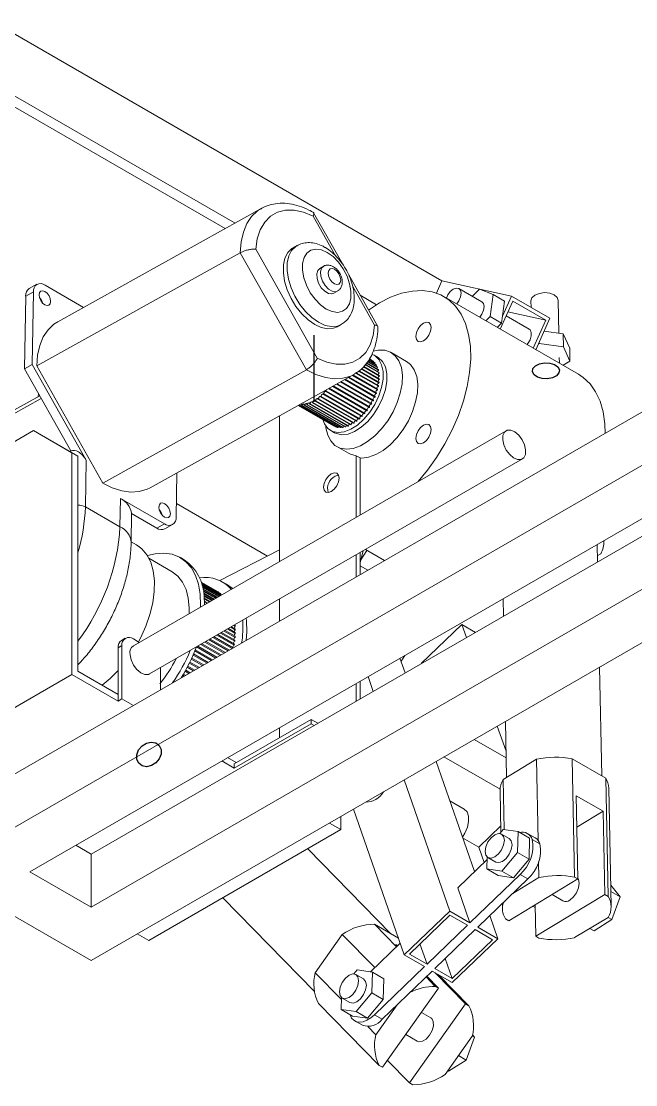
# Model space of a CAD drawing. Header units: millimetres. Extents: x 0 to 1189, y 0 to 841.
# Drawn here: x 775.2 to 797.82, y 108.92 to 148.08 of the extents above; entities that cross this region are included whole.
import ezdxf

# ---------------------------------------------------------------- set-up
doc = ezdxf.new("R2010")
doc.units = ezdxf.units.MM
doc.linetypes.add('CENTERX2', pattern=[20.32, 12.7, -2.54, 2.54, -2.54])

msp = doc.modelspace()

# ---------------------------------------------------------------- linework, layer by layer
at = {"color": 7, "linetype": 'Continuous', "lineweight": 15}
for p, q in [((790.686, 138.525), (774.13, 148.083)), ((783.07, 140.651), (771.101, 147.56)), ((782.703, 140.447), (771.012, 147.196)), ((816.082, 144.097), (779.332, 122.882)), ((817.779, 143.118), (772.119, 116.759)), ((819.476, 142.138), (775.514, 116.759)), ((820.042, 141.811), (785.979, 122.147)), ((784.037, 141.19), (776.543, 137.018)), ((784.037, 141.19), (784.006, 141.172)), ((787.045, 139.113), (785.963, 141.033)), ((821.739, 140.832), (777.776, 115.452)), ((823.436, 139.852), (777.776, 113.493)), ((783.265, 139.56), (775.771, 135.388)), ((783.265, 139.56), (785.696, 135.249)), ((786.098, 135.673), (783.836, 139.686)), ((785.354, 139.823), (785.213, 139.744)), ((786.333, 139.062), (786.192, 138.983)), ((788.326, 136.842), (787.241, 138.765)), ((775.78, 138.395), (775.497, 138.237)), ((777.495, 137.547), (776.079, 138.365)), ((790.686, 138.525), (790.484, 138.069)), ((790.686, 138.525), (793.247, 137.963)), ((775.365, 137.958), (775.324, 135.283)), ((775.365, 137.958), (775.647, 138.115)), ((775.647, 138.115), (775.606, 135.441)), ((786.702, 138.067), (786.843, 138.146)), ((788.277, 137.645), (787.678, 137.99)), ((795.71, 135.085), (790.761, 137.943)), ((792.155, 137.752), (791.307, 138.242)), ((792.066, 138.213), (791.807, 137.953)), ((792.568, 138.021), (792.066, 138.213)), ((792.458, 137.214), (792.568, 138.021)), ((792.568, 138.021), (792.992, 137.776)), ((792.916, 137.218), (793.247, 137.963)), ((793.247, 137.963), (794.661, 137.146)), ((788.383, 137.707), (787.983, 137.449)), ((792.831, 136.748), (793.29, 137.779)), ((792.882, 136.969), (792.992, 137.776)), ((793.29, 137.779), (794.506, 137.077)), ((793.964, 137.782), (793.968, 137.546)), ((794.988, 136.596), (794.963, 137.803)), ((792.299, 137.055), (792.458, 137.214)), ((792.458, 137.214), (792.882, 136.969)), ((793.895, 136.748), (793.049, 137.237)), ((793.114, 137.383), (794.506, 137.077)), ((794.661, 137.146), (794.146, 135.988)), ((786.833, 136.834), (786.974, 136.912)), ((792.723, 136.81), (792.882, 136.969)), ((792.732, 136.805), (792.743, 136.83)), ((794.506, 137.077), (794.047, 136.045)), ((795.149, 136.573), (794.451, 136.674)), ((795.159, 136.089), (795.149, 136.573)), ((795.388, 136.049), (795.149, 136.573)), ((794.267, 136.218), (794.242, 136.203)), ((794.267, 136.218), (794.266, 136.257)), ((795.159, 136.089), (794.267, 136.218)), ((795.398, 135.565), (795.159, 136.089)), ((795.398, 135.565), (795.388, 136.049)), ((787.949, 135.545), (788.32, 135.33)), ((788.314, 135.347), (787.955, 135.554)), ((787.981, 135.589), (788.279, 135.416)), ((788.271, 135.431), (787.985, 135.595)), ((788.004, 135.621), (788.228, 135.491)), ((788.218, 135.503), (788.007, 135.625)), ((788.018, 135.64), (788.168, 135.554)), ((788.156, 135.564), (788.02, 135.643)), ((788.024, 135.648), (788.1, 135.604)), ((788.086, 135.612), (788.024, 135.648)), ((788.1, 135.604), (788.096, 135.598)), ((788.168, 135.554), (788.159, 135.538)), ((788.334, 135.699), (788.193, 135.781)), ((789.383, 135.556), (788.817, 135.883)), ((795.01, 135.49), (795.006, 135.704)), ((795.145, 135.412), (795.398, 135.565)), ((775.324, 135.283), (775.606, 135.441)), ((775.324, 135.283), (777.029, 132.258)), ((775.606, 135.441), (777.59, 131.922)), ((778.202, 131.077), (775.771, 135.388)), ((785.696, 135.249), (778.202, 131.077)), ((788.352, 134.663), (787.533, 135.136)), ((787.627, 135.198), (788.369, 134.769)), ((788.372, 134.793), (787.644, 135.213)), ((787.715, 135.279), (788.381, 134.895)), ((788.382, 134.917), (787.731, 135.293)), ((787.796, 135.354), (788.382, 135.015)), ((788.381, 135.036), (787.809, 135.367)), ((787.861, 135.424), (788.372, 135.129)), ((788.369, 135.149), (787.87, 135.437)), ((787.909, 135.49), (788.352, 135.234)), ((788.347, 135.252), (787.917, 135.501)), ((779.948, 130.901), (787.442, 135.073)), ((786.955, 134.802), (788.156, 134.108)), ((788.168, 134.132), (786.982, 134.817)), ((787.102, 134.884), (788.218, 134.24)), ((788.228, 134.264), (787.129, 134.899)), ((787.247, 134.965), (788.271, 134.373)), ((788.279, 134.398), (787.273, 134.979)), ((787.387, 135.042), (788.314, 134.507)), ((788.32, 134.531), (787.411, 135.056)), ((787.442, 135.073), (787.471, 135.09)), ((787.51, 135.123), (788.347, 134.64)), ((775.841, 134.366), (775.829, 134.264)), ((787.756, 133.542), (786.342, 134.358)), ((786.42, 134.443), (787.834, 133.627)), ((787.851, 133.646), (786.436, 134.463)), ((786.51, 134.554), (787.924, 133.738)), ((787.94, 133.758), (786.536, 134.569)), ((786.657, 134.636), (788.009, 133.856)), ((788.023, 133.878), (786.684, 134.651)), ((786.806, 134.719), (788.086, 133.98)), ((788.1, 134.003), (786.833, 134.734)), ((775.882, 134.293), (772.806, 132.581)), ((785.432, 133.943), (785.437, 133.957)), ((785.713, 133.957), (787.128, 133.141)), ((787.146, 133.146), (785.732, 133.962)), ((785.815, 133.99), (787.229, 133.173)), ((787.247, 133.181), (785.833, 133.997)), ((785.917, 134.036), (787.332, 133.219)), ((787.35, 133.229), (785.936, 134.045)), ((786.021, 134.094), (787.435, 133.278)), ((787.454, 133.29), (786.04, 134.106)), ((786.124, 134.165), (787.538, 133.349)), ((787.557, 133.363), (786.143, 134.179)), ((786.226, 134.248), (787.64, 133.431)), ((787.658, 133.447), (786.244, 134.264)), ((786.325, 134.34), (787.739, 133.524)), ((786.7, 133.179), (785.394, 133.933)), ((785.4, 133.937), (786.763, 133.15)), ((786.777, 133.145), (785.403, 133.938)), ((785.432, 133.943), (786.846, 133.127)), ((786.862, 133.124), (785.447, 133.941)), ((785.521, 133.934), (786.935, 133.118)), ((786.952, 133.117), (785.538, 133.934)), ((785.615, 133.939), (787.029, 133.122)), ((787.047, 133.125), (785.633, 133.941)), ((784.706, 133.55), (784.706, 128.188)), ((786.703, 133.185), (786.7, 133.179)), ((775.655, 133.007), (772.83, 131.377)), ((777.069, 132.19), (775.655, 133.007)), ((775.655, 133.007), (775.867, 132.885)), ((775.867, 132.885), (777.281, 132.068)), ((793.046, 133.002), (779.328, 125.083)), ((786.593, 133.01), (786.734, 132.928)), ((786.787, 133.161), (786.777, 133.145)), ((786.817, 132.418), (787.242, 132.173)), ((777.069, 132.19), (777.069, 124.025)), ((777.281, 132.068), (777.069, 132.19)), ((777.281, 132.068), (777.281, 124.148)), ((787.534, 132.083), (787.534, 129.821)), ((787.534, 132.083), (787.676, 132.001)), ((787.676, 129.902), (787.676, 132.001)), ((777.564, 130.199), (777.59, 131.922)), ((779.928, 124.044), (793.646, 131.963)), ((780.904, 129.823), (780.929, 131.447)), ((778.852, 130.508), (778.836, 129.464)), ((778.852, 130.508), (780.472, 129.574)), ((777.564, 130.199), (778.836, 129.464)), ((784.264, 128.388), (780.911, 130.323)), ((779.246, 128.891), (779.263, 129.951)), ((779.262, 129.951), (780.189, 129.416)), ((780.189, 129.416), (780.472, 129.574)), ((780.488, 129.386), (780.771, 129.543)), ((779.447, 128.798), (779.247, 128.913)), ((796.643, 128.874), (796.642, 128.956)), ((782.509, 127.485), (784.706, 128.615)), ((787.789, 128.582), (787.676, 128.15)), ((787.676, 127.699), (787.676, 128.517)), ((787.924, 128.597), (787.703, 128.252)), ((787.87, 128.629), (788.578, 128.22)), ((796.407, 128.168), (796.394, 128.813)), ((796.533, 128.472), (796.403, 128.393)), ((780.761, 127.808), (779.904, 128.303)), ((781.202, 128.246), (781.061, 128.328)), ((787.534, 128.435), (787.534, 127.617)), ((787.676, 128.028), (787.961, 127.863)), ((781.827, 127.423), (782.445, 127.066)), ((782.468, 127.052), (781.828, 127.421)), ((781.831, 127.412), (782.525, 127.012)), ((782.547, 126.995), (781.833, 127.407)), ((781.838, 127.39), (782.581, 126.961)), ((782.574, 126.957), (781.841, 127.381)), ((781.848, 127.355), (782.556, 126.947)), ((782.547, 126.942), (781.852, 127.343)), ((781.861, 127.309), (782.522, 126.927)), ((782.758, 127.348), (782.617, 127.43)), ((782.511, 126.921), (781.865, 127.294)), ((781.876, 127.252), (782.48, 126.903)), ((782.467, 126.895), (781.88, 127.234)), ((781.891, 127.185), (782.43, 126.874)), ((782.414, 126.865), (781.895, 127.164)), ((781.906, 127.109), (782.371, 126.84)), ((782.353, 126.83), (781.91, 127.086)), ((781.919, 127.024), (782.304, 126.801)), ((782.284, 126.79), (781.923, 126.998)), ((781.931, 126.931), (782.23, 126.758)), ((782.465, 127.046), (782.468, 127.052)), ((782.541, 126.984), (782.547, 126.995)), ((782.207, 126.745), (781.934, 126.903)), ((781.934, 126.9), (781.948, 126.609)), ((781.94, 126.83), (782.147, 126.711)), ((782.122, 126.696), (781.942, 126.8)), ((781.946, 126.723), (782.057, 126.659)), ((782.03, 126.643), (781.947, 126.691)), ((781.948, 126.609), (781.96, 126.602)), ((784.706, 126.802), (784.706, 125.984)), ((792.934, 126.815), (792.947, 126.17)), ((783.079, 125.67), (782.912, 125.766)), ((782.944, 125.785), (783.078, 125.708)), ((783.074, 125.803), (783.024, 125.832)), ((783.055, 125.849), (783.071, 125.84)), ((783.479, 126.094), (783.49, 126.002)), ((791.42, 125.866), (789.927, 124.426)), ((791.42, 125.866), (791.588, 125.385)), ((791.921, 125.577), (791.42, 125.866)), ((779.032, 125.361), (778.891, 125.28)), ((782.967, 124.981), (782.259, 125.39)), ((782.299, 125.413), (783.008, 125.004)), ((783.039, 125.102), (782.4, 125.471)), ((782.439, 125.494), (783.045, 125.144)), ((783.058, 125.248), (782.536, 125.55)), ((782.574, 125.571), (783.063, 125.289)), ((783.071, 125.392), (782.667, 125.625)), ((782.703, 125.646), (783.074, 125.432)), ((783.078, 125.532), (782.792, 125.698)), ((782.827, 125.717), (783.079, 125.572)), ((778.908, 125.087), (778.766, 125.005)), ((778.766, 125.005), (778.766, 123.29)), ((778.908, 123.127), (778.908, 125.087)), ((779.545, 125.209), (779.332, 125.332)), ((782.362, 124.631), (781.653, 125.04)), ((781.698, 125.066), (782.406, 124.657)), ((782.518, 124.722), (781.81, 125.13)), ((781.854, 125.156), (782.562, 124.747)), ((782.672, 124.81), (781.964, 125.219)), ((782.006, 125.244), (782.715, 124.835)), ((782.822, 124.897), (782.113, 125.306)), ((782.155, 125.33), (782.863, 124.921)), ((781.876, 124.351), (781.462, 124.589)), ((781.482, 124.632), (781.922, 124.378)), ((782.04, 124.445), (781.529, 124.74)), ((781.547, 124.783), (782.086, 124.472)), ((782.202, 124.539), (781.591, 124.891)), ((781.608, 124.934), (782.247, 124.565)), ((789.141, 124.626), (789.331, 124.082)), ((780.322, 123.454), (780.322, 124.27)), ((781.257, 124.185), (781.423, 124.089)), ((781.543, 124.159), (781.314, 124.291)), ((781.336, 124.333), (781.591, 124.186)), ((781.71, 124.255), (781.39, 124.439)), ((781.411, 124.482), (781.757, 124.282)), ((796.566, 120.295), (796.485, 124.294)), ((777.069, 124.025), (769.998, 119.943)), ((777.069, 124.025), (778.766, 123.045)), ((777.281, 124.148), (778.766, 123.29)), ((781.087, 123.897), (781.088, 123.896)), ((781.208, 123.965), (781.15, 123.999)), ((781.174, 124.04), (781.256, 123.993)), ((781.376, 124.062), (781.234, 124.144)), ((787.676, 123.127), (787.676, 123.78)), ((787.966, 123.947), (788.155, 123.404)), ((787.534, 123.698), (787.534, 123.045)), ((778.766, 123.29), (778.766, 123.045)), ((778.766, 123.045), (778.908, 123.127)), ((779.332, 122.882), (778.908, 123.127)), ((779.332, 122.882), (772.119, 118.718)), ((785.872, 122.372), (783.044, 120.739)), ((785.872, 122.209), (783.044, 120.576)), ((785.872, 122.372), (785.872, 122.209)), ((786.12, 122.229), (785.872, 122.372)), ((785.872, 122.209), (785.979, 122.147)), ((793.025, 122.296), (793.066, 120.237)), ((785.979, 122.147), (777.776, 117.412)), ((784.706, 122.065), (784.706, 121.699)), ((792.725, 122.123), (793.047, 121.2)), ((793.052, 120.955), (791.877, 121.633)), ((782.585, 120.841), (783.044, 120.576)), ((782.797, 120.963), (783.114, 120.78)), ((783.044, 120.739), (783.044, 120.576)), ((790.468, 120.82), (791.882, 116.763)), ((792.826, 119.798), (790.762, 120.99)), ((794.169, 120.903), (792.936, 120.159)), ((794.169, 120.903), (794.229, 117.909)), ((795.481, 120.921), (795.569, 116.563)), ((795.481, 120.921), (796.714, 120.209)), ((789.293, 120.141), (790.976, 115.311)), ((792.936, 120.159), (792.974, 118.312)), ((796.714, 120.209), (796.802, 115.851)), ((792.826, 119.756), (792.857, 118.222)), ((795.629, 119.559), (795.691, 116.493)), ((796.619, 118.988), (795.629, 119.559)), ((796.913, 115.479), (796.825, 119.837)), ((791.505, 119.065), (790.973, 119.373)), ((786.969, 118.31), (786.969, 118.8)), ((787.428, 119.065), (789.3, 113.695)), ((796.619, 118.988), (795.652, 118.404)), ((796.681, 115.921), (796.619, 118.988)), ((786.969, 118.31), (779.898, 114.228)), ((786.545, 118.555), (786.969, 118.31)), ((792.852, 118.455), (792.038, 117.67)), ((792.936, 118.317), (792.812, 118.169)), ((793.49, 118.237), (792.936, 118.317)), ((792.038, 117.67), (791.448, 118.01)), ((793.164, 117.983), (792.881, 118.146)), ((793.468, 117.471), (793.49, 118.237)), ((793.915, 117.992), (793.49, 118.237)), ((794.121, 118.008), (793.838, 118.171)), ((793.892, 117.226), (793.915, 117.992)), ((794.008, 117.952), (794.291, 117.788)), ((777.211, 117.739), (777.776, 117.412)), ((788.805, 114.479), (785.749, 117.606)), ((792.038, 117.67), (792.235, 117.103)), ((777.776, 115.452), (777.776, 117.412)), ((792.347, 117.211), (791.27, 116.172)), ((792.35, 117.303), (792.337, 116.863)), ((792.381, 117.28), (792.664, 117.117)), ((792.891, 116.783), (793.468, 117.471)), ((793.315, 116.538), (793.892, 117.226)), ((793.892, 117.226), (793.468, 117.471)), ((794.245, 117.119), (794.257, 116.546)), ((777.776, 113.493), (772.119, 116.759)), ((777.776, 115.452), (775.514, 116.759)), ((792.337, 116.863), (792.891, 116.783)), ((792.761, 116.618), (792.337, 116.863)), ((793.315, 116.538), (792.891, 116.783)), ((793.563, 116.661), (791.719, 114.883)), ((793.845, 116.497), (792.002, 114.719)), ((792.761, 116.618), (793.315, 116.538)), ((795.691, 116.493), (793.146, 114.956)), ((794.257, 116.546), (793.291, 115.963)), ((793.845, 116.497), (793.563, 116.661)), ((795.569, 116.563), (795.691, 116.493)), ((791.27, 116.172), (791.719, 114.883)), ((796.897, 116.264), (797.243, 115.839)), ((797.243, 115.839), (796.901, 116.036)), ((782.62, 115.8), (785.995, 112.347)), ((792.91, 115.595), (792.913, 115.399)), ((796.681, 115.921), (794.136, 114.385)), ((794.74, 115.919), (795.139, 115.688)), ((796.681, 115.921), (796.802, 115.851)), ((797.243, 115.839), (796.943, 114.995)), ((789.3, 113.695), (790.976, 115.311)), ((789.493, 113.728), (790.982, 115.164)), ((790.976, 115.311), (791.719, 114.883)), ((790.982, 115.164), (791.625, 114.792)), ((794.03, 115.49), (794.114, 115.441)), ((794.112, 115.54), (794.136, 114.385)), ((788.208, 114.825), (789.015, 113.998)), ((788.208, 114.825), (789.083, 114.319)), ((791.625, 114.792), (790.137, 113.357)), ((792.446, 115.147), (792.744, 114.291)), ((793.024, 115.026), (793.146, 114.956)), ((796.802, 115.076), (795.57, 114.332)), ((796.943, 114.995), (796.29, 114.584)), ((796.943, 114.995), (796.802, 115.076)), ((779.474, 114.473), (779.898, 114.228)), ((787.019, 114.453), (786.019, 113.042)), ((787.019, 114.453), (788.216, 113.228)), ((791.908, 114.629), (790.419, 113.194)), ((791.908, 114.629), (792.551, 114.258)), ((792.002, 114.719), (792.744, 114.291)), ((794.136, 114.385), (794.257, 114.315)), ((796.29, 114.584), (796.135, 114.674)), ((789.15, 114.128), (788.058, 113.075)), ((788.991, 114.077), (789.043, 114.025)), ((789.058, 114.039), (788.991, 114.077)), ((790.137, 113.357), (789.878, 114.099)), ((792.551, 114.258), (791.063, 112.822)), ((792.744, 114.291), (791.068, 112.675)), ((790.043, 113.267), (789.3, 113.695)), ((790.137, 113.357), (789.493, 113.728)), ((790.043, 113.267), (788.199, 111.489)), ((790.804, 113.565), (791.063, 112.822)), ((786.019, 113.042), (786.984, 112.056)), ((787.572, 113.145), (787.448, 112.997)), ((787.8, 112.811), (787.517, 112.974)), ((788.127, 113.065), (787.572, 113.145)), ((788.104, 112.299), (788.127, 113.065)), ((788.551, 112.82), (788.127, 113.065)), ((790.326, 113.103), (788.482, 111.325)), ((788.528, 112.054), (788.551, 112.82)), ((790.102, 112.887), (790.442, 112.539)), ((790.129, 112.914), (790.564, 112.469)), ((791.068, 112.675), (790.326, 113.103)), ((791.063, 112.822), (790.419, 113.194)), ((791.554, 111.897), (790.438, 113.038)), ((790.56, 112.968), (791.675, 111.827)), ((790.564, 112.469), (788.499, 109.557)), ((790.442, 112.539), (790.564, 112.469)), ((786.986, 112.131), (786.973, 111.691)), ((787.017, 112.108), (787.3, 111.945)), ((787.528, 111.611), (788.104, 112.299)), ((787.952, 111.366), (788.528, 112.054)), ((788.528, 112.054), (788.104, 112.299)), ((786.143, 111.913), (788.378, 109.627)), ((786.973, 111.691), (787.528, 111.611)), ((787.398, 111.446), (786.973, 111.691)), ((789.035, 111.859), (788.254, 110.757)), ((791.554, 111.897), (789.489, 108.986)), ((791.554, 111.897), (791.675, 111.827)), ((787.298, 111.503), (787.304, 111.487)), ((787.398, 111.446), (787.952, 111.366)), ((787.474, 111.267), (787.757, 111.104)), ((787.952, 111.366), (787.528, 111.611)), ((788.199, 111.489), (788.482, 111.325)), ((790.275, 111.382), (789.933, 111.58)), ((787.96, 111.057), (788.254, 110.757)), ((789.352, 110.76), (789.775, 110.516)), ((791.799, 110.698), (790.799, 109.287)), ((791.879, 110.667), (791.579, 109.823)), ((791.879, 110.667), (791.802, 110.711)), ((791.811, 110.751), (791.879, 110.667)), ((788.681, 109.813), (789.489, 108.986)), ((791.579, 109.823), (790.927, 109.412)), ((791.579, 109.823), (791.295, 109.987)), ((788.378, 109.627), (788.499, 109.557)), ((790.927, 109.412), (790.899, 109.428)), ((789.489, 108.986), (789.611, 108.915))]:
    msp.add_line(p, q, dxfattribs=at)
at = {"color": 8, "linetype": 'Continuous', "lineweight": 15}
for p, q in [((785.948, 140.905), (786.773, 139.44)), ((787.391, 138.345), (788.21, 136.892)), ((772.809, 132.446), (775.94, 134.189)), ((777.029, 132.258), (777.029, 132.214))]:
    msp.add_line(p, q, dxfattribs=at)
at = {"color": 7, "linetype": 'CENTERX2'}
msp.add_line((785.979, 134.069), (785.979, 136.518), dxfattribs=at)
at = {"color": 8, "linetype": 'Continuous', "lineweight": 15, "flags": 128}
for points in [[(784.006, 141.172), (783.898, 141.099), (783.682, 140.892), (783.507, 140.629), (783.378, 140.315), (783.296, 139.956), (783.265, 139.56)], [(785.353, 139.822), (785.303, 139.791), (785.155, 139.642), (785.05, 139.438), (784.995, 139.187), (784.991, 138.9), (785.037, 138.59), (785.134, 138.27), (785.275, 137.955), (785.455, 137.657), (785.666, 137.391), (785.899, 137.167), (786.143, 136.996), (786.388, 136.884), (786.624, 136.838), (786.839, 136.858), (786.987, 136.92)], [(786.333, 139.062), (786.259, 138.988), (786.22, 138.857), (786.23, 138.691), (786.288, 138.514), (786.387, 138.349), (786.514, 138.219), (786.65, 138.14), (786.778, 138.124), (786.843, 138.146)], [(785.696, 135.249), (786.048, 135.075), (786.395, 134.963), (786.728, 134.916), (787.041, 134.934), (787.327, 135.017), (787.442, 135.073)]]:
    msp.add_lwpolyline(points, dxfattribs=at)
at = {"color": 7, "linetype": 'Continuous', "lineweight": 15, "flags": 128}
for points in [[(783.836, 139.686), (783.89, 140.07), (784, 140.407), (784.164, 140.689), (784.377, 140.906), (784.634, 141.054), (784.927, 141.129), (785.25, 141.129), (785.593, 141.054), (785.948, 140.905)], [(786.833, 136.834), (786.698, 136.779), (786.483, 136.759), (786.247, 136.806), (786.002, 136.917), (785.757, 137.088), (785.524, 137.312), (785.313, 137.579), (785.133, 137.876), (784.992, 138.192), (784.896, 138.512), (784.849, 138.822), (784.854, 139.109), (784.909, 139.36), (785.013, 139.564), (785.161, 139.712), (785.213, 139.744)], [(786.463, 139.568), (786.677, 139.414), (786.877, 139.208), (787.052, 138.963), (787.192, 138.692), (787.289, 138.412), (787.337, 138.138), (787.333, 137.887), (787.278, 137.672), (787.174, 137.508), (787.028, 137.402), (786.849, 137.362), (786.646, 137.389), (786.431, 137.483), (786.217, 137.637), (786.017, 137.842), (785.841, 138.087), (785.701, 138.358), (785.604, 138.638), (785.557, 138.912), (785.56, 139.164), (785.616, 139.378), (785.719, 139.542), (785.865, 139.648), (786.045, 139.688), (786.248, 139.661), (786.463, 139.568)], [(786.702, 138.067), (786.636, 138.045), (786.509, 138.061), (786.372, 138.14), (786.246, 138.271), (786.147, 138.436), (786.088, 138.613), (786.078, 138.778), (786.118, 138.909), (786.192, 138.983)], [(786.734, 138.95), (786.821, 138.879), (786.895, 138.778), (786.943, 138.662), (786.959, 138.55), (786.94, 138.458), (786.889, 138.4), (786.814, 138.385), (786.726, 138.415), (786.638, 138.486), (786.565, 138.587), (786.516, 138.703), (786.5, 138.815), (786.519, 138.907), (786.57, 138.965), (786.646, 138.98), (786.734, 138.95)], [(776.068, 137.639), (775.987, 137.704), (775.919, 137.798), (775.874, 137.904), (775.86, 138.008), (775.877, 138.094), (775.925, 138.147), (775.994, 138.161), (776.076, 138.133), (776.157, 138.067), (776.225, 137.974), (776.269, 137.867), (776.284, 137.763), (776.266, 137.678), (776.219, 137.625), (776.15, 137.611), (776.068, 137.639)], [(789.816, 131.138), (790.153, 131.544), (790.491, 132.016), (790.797, 132.514), (791.067, 133.033), (791.295, 133.564), (791.48, 134.098), (791.617, 134.628), (791.706, 135.147), (791.744, 135.645), (791.732, 136.115), (791.668, 136.551), (791.555, 136.946), (791.393, 137.293), (791.186, 137.587), (790.937, 137.825), (790.649, 138.002), (790.326, 138.115), (789.974, 138.164), (789.598, 138.146), (789.203, 138.064), (788.796, 137.917), (788.383, 137.707)], [(791.229, 137.672), (791.311, 137.788), (791.37, 137.93), (791.39, 138.067), (791.366, 138.177), (791.302, 138.245), (791.209, 138.259), (791.1, 138.219), (790.993, 138.129), (790.902, 138.003), (790.852, 137.89)], [(793.964, 137.782), (793.964, 137.785), (794.001, 137.899), (794.109, 137.996), (794.271, 138.062), (794.462, 138.088), (794.653, 138.068), (794.816, 138.007), (794.925, 137.912), (794.963, 137.803)], [(792.078, 137.182), (792.16, 137.298), (792.219, 137.44), (792.238, 137.577), (792.214, 137.687), (792.155, 137.752)], [(775.771, 135.388), (775.802, 135.784), (775.884, 136.143), (776.013, 136.457), (776.188, 136.72), (776.404, 136.927), (776.543, 137.018)], [(788.21, 136.892), (788.156, 136.508), (788.046, 136.17), (787.882, 135.889), (787.668, 135.672), (787.412, 135.523), (787.118, 135.448), (786.795, 135.449), (786.452, 135.524), (786.098, 135.673)], [(790.009, 136.967), (789.901, 136.88), (789.809, 136.756), (789.748, 136.615), (789.726, 136.478), (789.748, 136.365), (789.809, 136.294), (789.901, 136.277), (790.009, 136.314), (790.117, 136.402), (790.209, 136.525), (790.271, 136.667), (790.292, 136.804), (790.271, 136.917), (790.209, 136.987), (790.117, 137.005), (790.009, 136.967)], [(793.928, 136.351), (793.971, 136.493), (793.973, 136.621), (793.932, 136.716), (793.895, 136.748)], [(793.817, 136.178), (793.848, 136.216), (793.928, 136.351)], [(786.409, 133.182), (786.417, 133.11), (786.481, 132.845), (786.592, 132.627), (786.748, 132.464), (786.943, 132.362), (787.169, 132.325), (787.419, 132.354), (787.683, 132.447), (787.952, 132.602), (788.216, 132.814), (788.465, 133.073), (788.691, 133.371), (788.886, 133.698), (789.042, 134.041), (789.154, 134.388), (789.217, 134.726), (789.23, 135.044), (789.192, 135.329), (789.104, 135.572), (788.969, 135.763), (788.793, 135.896), (788.582, 135.966), (788.343, 135.97), (788.158, 135.932)], [(788.107, 135.821), (788.214, 135.768), (788.362, 135.629), (788.465, 135.432), (788.518, 135.186), (788.518, 134.903), (788.465, 134.597), (788.362, 134.282), (788.214, 133.971), (788.028, 133.681), (787.812, 133.423), (787.576, 133.212), (787.332, 133.056), (787.09, 132.962), (786.863, 132.935), (786.66, 132.977), (786.492, 133.085), (786.366, 133.254), (786.303, 133.415)], [(788.334, 135.699), (788.356, 135.686), (788.504, 135.547), (788.606, 135.35), (788.659, 135.104), (788.659, 134.822), (788.606, 134.516), (788.504, 134.2), (788.356, 133.889), (788.169, 133.599), (787.953, 133.342), (787.717, 133.13), (787.473, 132.974), (787.232, 132.88), (787.004, 132.854), (786.802, 132.895), (786.734, 132.928)], [(787.676, 132.001), (787.735, 131.998), (787.984, 132.027), (788.248, 132.121), (788.517, 132.276), (788.781, 132.487), (789.031, 132.746), (789.257, 133.045), (789.452, 133.371), (789.608, 133.714), (789.719, 134.061), (789.783, 134.4), (789.795, 134.717), (789.757, 135.002), (789.669, 135.245), (789.535, 135.436), (789.383, 135.556)], [(788.228, 135.491), (788.216, 135.471), (788.213, 135.464)], [(788.279, 135.416), (788.266, 135.398), (788.258, 135.379)], [(796.696, 132.906), (796.681, 133.258), (796.618, 133.694), (796.504, 134.088), (796.343, 134.435), (796.136, 134.73), (795.886, 134.967), (795.71, 135.085)], [(786.325, 134.34), (786.316, 134.352), (786.303, 134.356), (786.288, 134.352), (786.271, 134.34), (786.257, 134.323), (786.247, 134.302), (786.242, 134.281), (786.244, 134.264)], [(786.42, 134.443), (786.41, 134.453), (786.396, 134.454), (786.38, 134.448), (786.364, 134.435), (786.351, 134.416), (786.342, 134.395), (786.339, 134.375), (786.342, 134.358)], [(788.271, 134.373), (788.255, 134.37), (788.239, 134.359), (788.224, 134.342), (788.213, 134.322), (788.208, 134.301), (788.209, 134.283), (788.214, 134.272)], [(788.314, 134.507), (788.298, 134.502), (788.282, 134.489), (788.268, 134.471), (788.259, 134.45), (788.255, 134.43), (788.258, 134.413), (788.259, 134.409)], [(785.472, 133.977), (785.458, 133.961), (785.447, 133.941)], [(785.521, 133.934), (785.526, 133.955), (785.525, 133.973), (785.517, 133.985), (785.505, 133.991), (785.496, 133.99)], [(785.615, 133.939), (785.618, 133.959), (785.615, 133.976), (785.607, 133.987), (785.593, 133.99), (785.577, 133.985), (785.561, 133.972), (785.547, 133.955), (785.538, 133.934)], [(785.713, 133.957), (785.715, 133.977), (785.71, 133.992), (785.7, 134.001), (785.686, 134.002), (785.67, 133.995), (785.654, 133.981), (785.641, 133.962), (785.633, 133.941)], [(785.815, 133.99), (785.814, 134.009), (785.808, 134.022), (785.797, 134.029), (785.782, 134.028), (785.765, 134.019), (785.75, 134.003), (785.738, 133.983), (785.732, 133.962)], [(785.917, 134.036), (785.916, 134.053), (785.908, 134.065), (785.895, 134.07), (785.88, 134.066), (785.863, 134.055), (785.849, 134.038), (785.838, 134.018), (785.833, 133.997)], [(786.021, 134.094), (786.018, 134.111), (786.008, 134.121), (785.995, 134.123), (785.979, 134.118), (785.963, 134.105), (785.949, 134.087), (785.94, 134.066), (785.936, 134.045)], [(786.124, 134.165), (786.119, 134.18), (786.109, 134.188), (786.094, 134.189), (786.078, 134.181), (786.062, 134.166), (786.049, 134.147), (786.042, 134.126), (786.04, 134.106)], [(786.226, 134.248), (786.219, 134.261), (786.207, 134.267), (786.192, 134.265), (786.176, 134.255), (786.161, 134.239), (786.149, 134.219), (786.143, 134.198), (786.143, 134.179)], [(788.084, 133.981), (788.073, 133.983), (788.057, 133.978), (788.041, 133.966), (788.027, 133.948), (788.017, 133.928), (788.013, 133.907), (788.015, 133.889), (788.023, 133.878)], [(788.156, 134.108), (788.142, 134.109), (788.126, 134.103), (788.11, 134.089), (788.097, 134.07), (788.089, 134.049), (788.086, 134.029), (788.09, 134.013), (788.098, 134.004)], [(788.218, 134.24), (788.203, 134.239), (788.187, 134.23), (788.171, 134.215), (788.159, 134.195), (788.153, 134.174), (788.152, 134.154), (788.157, 134.14), (788.16, 134.137)], [(787.91, 133.746), (787.898, 133.745), (787.882, 133.736), (787.867, 133.721), (787.854, 133.702), (787.847, 133.681), (787.846, 133.661), (787.851, 133.646)], [(788, 133.86), (787.996, 133.861), (787.981, 133.859), (787.965, 133.848), (787.95, 133.832), (787.939, 133.812), (787.933, 133.791), (787.933, 133.772), (787.94, 133.758)], [(790.009, 133.211), (789.901, 133.124), (789.809, 133), (789.748, 132.859), (789.726, 132.721), (789.748, 132.609), (789.809, 132.538), (789.901, 132.521), (790.009, 132.558), (790.117, 132.645), (790.209, 132.769), (790.271, 132.911), (790.292, 133.048), (790.271, 133.161), (790.209, 133.231), (790.117, 133.249), (790.009, 133.211)], [(786.878, 133.151), (786.873, 133.144), (786.862, 133.124)], [(786.974, 133.154), (786.962, 133.138), (786.952, 133.117)], [(792.925, 132.667), (792.933, 132.832), (792.99, 132.955), (793.091, 133.022), (793.222, 133.023), (793.369, 132.959), (793.512, 132.838), (793.636, 132.673), (793.724, 132.486), (793.767, 132.299), (793.759, 132.133), (793.701, 132.01), (793.601, 131.944), (793.469, 131.943), (793.323, 132.007), (793.18, 132.128), (793.056, 132.292), (792.968, 132.479), (792.925, 132.667)], [(787.534, 132.083), (787.315, 132.137), (787.242, 132.173)], [(786.332, 130.925), (786.354, 131.063), (786.415, 131.204), (786.507, 131.328), (786.615, 131.415), (786.723, 131.453), (786.815, 131.435), (786.876, 131.365), (786.898, 131.252), (786.876, 131.115), (786.815, 130.973), (786.723, 130.849), (786.615, 130.762), (786.507, 130.724), (786.415, 130.742), (786.354, 130.813), (786.332, 130.925)], [(786.757, 131.334), (786.865, 131.371), (786.873, 131.372)], [(786.873, 131.372), (786.865, 131.371), (786.757, 131.334)], [(779.948, 130.901), (779.833, 130.845), (779.547, 130.762), (779.234, 130.744), (778.901, 130.791), (778.554, 130.903), (778.202, 131.077)], [(780.483, 130.315), (780.564, 130.249), (780.632, 130.156), (780.677, 130.049), (780.692, 129.945), (780.674, 129.86), (780.627, 129.806), (780.557, 129.793), (780.476, 129.821), (780.395, 129.886), (780.327, 129.98), (780.282, 130.086), (780.267, 130.19), (780.285, 130.275), (780.332, 130.329), (780.402, 130.343), (780.483, 130.315)], [(779.516, 125.225), (779.591, 125.368), (779.786, 125.799), (779.938, 126.236), (780.044, 126.668), (780.1, 127.085), (780.106, 127.479), (780.062, 127.841), (779.968, 128.162), (779.826, 128.435), (779.641, 128.654), (779.447, 128.798)], [(779.844, 128.408), (780.129, 128.474), (780.454, 128.495), (780.755, 128.452), (781.028, 128.346), (781.265, 128.179), (781.464, 127.954), (781.62, 127.676), (781.731, 127.35), (781.793, 126.982)], [(781.378, 126.266), (781.382, 126.484), (781.351, 126.84), (781.27, 127.156), (781.143, 127.428), (780.971, 127.647), (780.761, 127.808)], [(782.758, 127.348), (782.963, 127.199), (782.975, 127.188)], [(781.793, 126.982), (781.805, 126.579), (781.803, 126.512)], [(783.49, 126.002), (783.502, 125.599), (783.479, 125.276)], [(779.928, 124.044), (779.883, 124.025), (779.752, 124.024), (779.605, 124.088), (779.462, 124.209), (779.338, 124.373), (779.25, 124.56), (779.207, 124.748)], [(789.32, 124.729), (789.238, 124.595), (789.182, 124.51)], [(778.176, 123.631), (778.475, 123.879), (778.766, 124.169)], [(791.505, 119.065), (791.51, 119.062), (791.609, 118.961), (791.662, 118.807), (791.666, 118.615), (791.621, 118.401), (791.529, 118.185), (791.438, 118.037)], [(792.984, 117.917), (792.957, 118.058), (792.881, 118.146), (792.766, 118.169), (792.631, 118.122), (792.496, 118.012), (792.381, 117.858), (792.304, 117.681), (792.277, 117.509), (792.304, 117.369), (792.381, 117.28), (792.496, 117.258), (792.631, 117.305), (792.766, 117.414), (792.881, 117.569), (792.957, 117.746), (792.984, 117.917)], [(792.664, 117.117), (792.778, 117.095), (792.914, 117.142), (793.049, 117.251), (793.164, 117.406), (793.24, 117.582), (793.267, 117.754), (793.24, 117.895), (793.164, 117.983), (793.164, 117.983)], [(795.69, 116.508), (795.712, 116.473), (795.742, 116.335), (795.718, 116.164), (795.644, 115.987), (795.531, 115.83), (795.397, 115.718)], [(787.621, 112.745), (787.594, 112.886), (787.517, 112.974), (787.402, 112.997), (787.267, 112.95), (787.132, 112.84), (787.017, 112.686), (786.941, 112.509), (786.914, 112.337), (786.941, 112.197), (787.017, 112.108), (787.132, 112.086), (787.267, 112.133), (787.402, 112.242), (787.517, 112.397), (787.594, 112.574), (787.621, 112.745)], [(787.3, 111.945), (787.415, 111.923), (787.55, 111.97), (787.685, 112.079), (787.8, 112.234), (787.877, 112.41), (787.904, 112.582), (787.877, 112.723), (787.8, 112.811), (787.8, 112.811)], [(787.304, 111.487), (787.361, 111.373), (787.441, 111.289), (787.542, 111.238), (787.659, 111.22), (787.789, 111.238), (787.925, 111.29), (788.064, 111.375), (788.199, 111.489)], [(790.275, 111.382), (790.312, 111.354), (790.369, 111.242), (790.374, 111.086), (790.326, 110.909), (790.232, 110.738)], [(790.232, 110.738), (790.106, 110.599), (789.968, 110.514), (789.839, 110.495), (789.775, 110.516)]]:
    msp.add_lwpolyline(points, dxfattribs=at)
at = {"color": 7, "linetype": 'Continuous', "flags": 128}
for points in [[(794.902, 135.028), (794.752, 134.953), (794.565, 134.917), (794.371, 134.926), (794.199, 134.978), (794.075, 135.065), (794.018, 135.174), (794.037, 135.289), (794.129, 135.392), (794.279, 135.467), (794.466, 135.503), (794.66, 135.495), (794.832, 135.443), (794.956, 135.355), (795.013, 135.246), (794.994, 135.131), (794.902, 135.028)], [(780.284, 120.919), (780.159, 120.769), (779.995, 120.668), (779.818, 120.629), (779.653, 120.659), (779.527, 120.754), (779.458, 120.898), (779.456, 121.071), (779.523, 121.245), (779.648, 121.394), (779.812, 121.496), (779.989, 121.535), (780.154, 121.504), (780.28, 121.41), (780.349, 121.265), (780.35, 121.093), (780.284, 120.919)]]:
    msp.add_lwpolyline(points, dxfattribs=at)
at = {"color": 7, "linetype": 'Continuous', "lineweight": 15}
for centre, radius, start, end in [((775.913, 138.154), 0.268, 51.6459, 188.35), ((775.667, 137.986), 0.304, 124.0438, 185.2263), ((775.516, 137.577), 0.489, 15.0203, 43.1919), ((787.855, 135.195), 0.476, 59.0789, 60.9261), ((787.847, 135.188), 0.486, 48.7665, 50.595), ((787.802, 135.146), 0.548, 38.9442, 40.6171), ((787.746, 135.11), 0.615, 29.8404, 31.402), ((788.39, 135.26), 0.0991, 134.7582, 166.6673), ((787.655, 135.066), 0.716, 21.6488, 23.066), ((788.416, 135.161), 0.0977, 131.1665, 170.2586), ((788.429, 135.054), 0.0943, 127.1147, 174.3107), ((787.524, 135.022), 0.854, 14.3701, 15.6316), ((787.372, 134.99), 1.01, 7.9056, 9.0384), ((788.401, 134.694), 0.0823, 113.0379, 188.3851), ((788.422, 134.818), 0.0872, 118.4033, 183.0217), ((788.43, 134.94), 0.0892, 122.2969, 179.1278), ((786.765, 134.985), 1.619, 352.3453, 353.1715), ((787.153, 134.969), 1.23, 2.1754, 3.1606), ((786.947, 134.97), 1.436, 357.0235, 357.9126), ((784.881, 135.773), 2.033, 315.2282, 315.935), ((784.833, 135.821), 2.101, 319.0245, 319.7262), ((786.49, 134.487), 0.059, 151.5978, 204.0397), ((786.251, 135.097), 2.145, 340.284, 340.9715), ((788.372, 134.564), 0.0799, 108.698, 192.7262), ((786.415, 135.05), 1.974, 344.0537, 344.7818), ((786.587, 135.012), 1.799, 348.0474, 348.8209), ((785.51, 134.752), 0.82, 284.3368, 285.6507), ((785.432, 134.987), 1.068, 290.99, 292.0618), ((785.369, 135.12), 1.216, 296.8371, 297.8336), ((785.264, 135.302), 1.425, 302.0767, 302.9721), ((785.102, 135.529), 1.705, 306.8487, 307.6329), ((785.043, 135.599), 1.796, 311.1763, 311.9509), ((785.95, 135.229), 2.475, 329.6895, 330.3053), ((786.04, 135.179), 2.372, 333.1516, 333.7919), ((786.028, 135.184), 2.385, 336.6791, 337.3088), ((785.529, 134.461), 0.527, 259.337, 261.0776), ((785.536, 134.504), 0.57, 268.5197, 270.2049), ((785.53, 134.639), 0.706, 276.9168, 278.3549), ((787.83, 133.563), 0.077, 102.6427, 195.9432), ((786.247, 135.005), 2.101, 319.0245, 319.7262), ((786.055, 135.163), 2.351, 322.6812, 323.32), ((785.973, 135.217), 2.449, 326.2153, 326.8353), ((787.143, 133.099), 0.0991, 133.3503, 165.2364), ((787.242, 133.127), 0.0977, 129.7496, 168.8377), ((786.846, 134.17), 1.068, 290.99, 292.0618), ((787.341, 133.169), 0.0943, 125.7094, 172.8797), ((786.783, 134.304), 1.216, 296.8371, 297.8336), ((787.44, 133.225), 0.09, 121.1789, 177.4076), ((786.678, 134.485), 1.425, 302.0767, 302.9721), ((787.542, 133.292), 0.0877, 117.1741, 181.4127), ((786.516, 134.713), 1.705, 306.8487, 307.6329), ((787.639, 133.373), 0.0823, 111.6155, 186.9711), ((786.458, 134.783), 1.796, 311.1763, 311.9509), ((787.737, 133.463), 0.0799, 107.2822, 191.3052), ((786.295, 134.956), 2.033, 315.2282, 315.935), ((786.934, 133.606), 0.487, 249.4049, 251.2297), ((786.943, 133.645), 0.527, 259.337, 261.0776), ((786.95, 133.687), 0.57, 268.5197, 270.2049), ((786.944, 133.823), 0.706, 276.9168, 278.3549), ((786.925, 133.935), 0.82, 284.3368, 285.6507), ((786.994, 130.874), 0.517, 117.2911, 196.8813), ((778.561, 129.865), 0.706, 7.0114, 65.666), ((779.925, 129.759), 0.487, 14.9745, 43.2341), ((780.638, 129.784), 0.268, 231.6458, 8.3491), ((780.365, 129.664), 0.304, 234.6446, 293.901), ((795.889, 128.863), 0.753, 328.6639, 6.8533), ((780.253, 126.858), 1.682, 1.4283, 55.6135), ((781.963, 126.305), 1.298, 41.5417, 98.7941), ((781.882, 126.157), 1.07, 56.7706, 58.2421), ((781.88, 126.153), 1.074, 51.6104, 53.0843), ((783.127, 125.726), 0.0934, 124.89, 175.7358), ((780.492, 125.636), 2.587, 3.7004, 4.5256), ((779.607, 125.778), 3.754, 350.8481, 3.7209), ((779.166, 125.129), 0.262, 50.7973, 189.2139), ((783.113, 125.315), 0.0877, 118.2186, 182.4068), ((783.123, 125.456), 0.0889, 120.2498, 180.3762), ((783.127, 125.594), 0.0896, 122.0965, 178.5318), ((779.669, 125.632), 3.411, 355.9616, 356.6384), ((780.172, 125.619), 2.907, 0.9977, 1.7523), ((779.942, 125.619), 3.138, 358.4124, 359.1302), ((779.042, 125.046), 0.279, 122.9718, 188.3393), ((779.519, 124.825), 0.322, 126.4615, 193.827), ((775.912, 127.146), 6.11, 327.8802, 339.8653), ((783.071, 125.026), 0.0823, 112.6694, 187.9572), ((783.096, 125.171), 0.0863, 116.1309, 184.4929), ((779.275, 125.674), 3.808, 351.3689, 352.0031), ((779.446, 125.652), 3.635, 353.6151, 354.2652), ((776.342, 126.894), 5.102, 320.994, 333.3727), ((775.716, 127.256), 6.172, 324.9498, 337.6329), ((794.868, 117.662), 3.316, 79.3399, 102.1701), ((793.589, 119.763), 0.763, 148.7721, 180.5452), ((796.069, 119.814), 0.756, 1.6775, 31.4461), ((787.891, 120.06), 0.735, 268.9782, 331.0164), ((793.647, 117.841), 0.378, 16.9573, 105.5654), ((792.641, 117.701), 1.39, 311.5301, 10.3708), ((793.921, 117.677), 0.387, 16.7676, 58.8997), ((792.924, 117.538), 1.39, 311.5301, 10.3708), ((794.956, 113.304), 3.316, 79.339, 102.1709), ((793.642, 115.412), 0.728, 162.3789, 211.9589), ((795.245, 115.901), 0.238, 243.3881, 309.6738), ((796.173, 115.464), 0.739, 328.3626, 31.6626), ((788.213, 112.721), 2.104, 90.1589, 124.5884), ((794.87, 117.573), 3.316, 259.339, 282.1709), ((787.586, 112.643), 1.617, 165.6924, 206.8472), ((790.433, 110.516), 2.022, 89.7442, 117.2089), ((790.233, 111.097), 1.617, 345.6924, 26.8477), ((787.968, 111.711), 0.642, 250.8503, 323.1476), ((789.82, 110.357), 1.617, 165.6923, 206.8473), ((789.605, 111.019), 2.104, 270.1586, 304.5888)]:
    msp.add_arc(centre, radius, start, end, dxfattribs=at)
at = {"color": 8, "linetype": 'Continuous', "lineweight": 15}
for centre, radius, start, end in [((777.286, 129.678), 0.589, 61.9252, 90.4723), ((771.265, 130.382), 6.301, 342.7038, 358.3339), ((771.214, 129.89), 7.634, 322.6312, 356.8), ((778.566, 128.837), 0.683, 4.3396, 66.639)]:
    msp.add_arc(centre, radius, start, end, dxfattribs=at)
at = {"color": 7, "linetype": 'Continuous', "lineweight": 15}
msp.add_ellipse((777.307, 131.765), major_axis=(-0.279, 0.492), ratio=0.572165, start_param=4.707811, end_param=6.278608, dxfattribs=at)
for points, knots in [([(785.979, 141.031), (785.916, 141.066), (785.736, 141.165), (785.434, 141.286), (785.077, 141.371), (784.73, 141.392), (784.405, 141.343), (784.16, 141.264), (784.038, 141.184), (784.003, 141.161)], [0, 0, 0, 0, 0.0923537, 0.2657667, 0.4388976, 0.6094613, 0.7755271, 0.9365032, 1, 1, 1, 1]), ([(785.948, 140.905), (785.948, 140.905), (785.959, 140.932), (785.974, 140.983), (785.972, 141.032), (785.95, 141.043), (785.942, 141.047)], [0, 0, 0, 0, 0.0060094, 0.3777947, 0.7826644, 1, 1, 1, 1]), ([(786.38, 139.757), (786.333, 139.782), (786.207, 139.849), (785.999, 139.916), (785.762, 139.939), (785.541, 139.912), (785.415, 139.848), (785.355, 139.818)], [0, 0, 0, 0, 0.142337, 0.375877, 0.597219, 0.80894, 1, 1, 1, 1]), ([(783.836, 139.686), (783.835, 139.686), (783.806, 139.689), (783.737, 139.692), (783.616, 139.679), (783.487, 139.65), (783.363, 139.609), (783.298, 139.577), (783.265, 139.56)], [0, 0, 0, 0, 0.003174, 0.199563, 0.413431, 0.612825, 0.806309, 1, 1, 1, 1]), ([(786.989, 136.928), (787.038, 136.958), (787.151, 137.027), (787.284, 137.193), (787.39, 137.403), (787.451, 137.646), (787.466, 137.919), (787.433, 138.214), (787.352, 138.517), (787.228, 138.817), (787.064, 139.1), (786.868, 139.357), (786.648, 139.575), (786.48, 139.698), (786.39, 139.751), (786.38, 139.757)], [0, 0, 0, 0, 0.0568557, 0.13267, 0.2092786, 0.289399, 0.3739638, 0.4616598, 0.5501305, 0.6383532, 0.7264726, 0.814953, 0.9042276, 0.989372, 1, 1, 1, 1]), ([(786.692, 139.044), (786.662, 139.06), (786.589, 139.096), (786.468, 139.107), (786.37, 139.092), (786.335, 139.062), (786.333, 139.06)], [0, 0, 0, 0, 0.266105, 0.635123, 0.976634, 1, 1, 1, 1]), ([(786.841, 138.151), (786.856, 138.158), (786.91, 138.182), (786.973, 138.268), (787.018, 138.392), (787.021, 138.54), (786.98, 138.703), (786.893, 138.865), (786.791, 138.98), (786.717, 139.028), (786.692, 139.044)], [0, 0, 0, 0, 0.049243, 0.174718, 0.299718, 0.438288, 0.59181, 0.751369, 0.915388, 1, 1, 1, 1]), ([(787.473, 135.1), (787.521, 135.127), (787.658, 135.204), (787.846, 135.389), (788.032, 135.643), (788.176, 135.941), (788.275, 136.279), (788.322, 136.577), (788.328, 136.764), (788.329, 136.82)], [0, 0, 0, 0, 0.088625, 0.25087, 0.413958, 0.580406, 0.751315, 0.926182, 1, 1, 1, 1]), ([(788.326, 136.82), (788.327, 136.827), (788.33, 136.85), (788.289, 136.876), (788.239, 136.888), (788.21, 136.892), (788.21, 136.892)], [0, 0, 0, 0, 0.207265, 0.617355, 0.993914, 1, 1, 1, 1]), ([(785.696, 135.249), (785.727, 135.268), (785.789, 135.306), (785.888, 135.391), (785.98, 135.487), (786.053, 135.584), (786.086, 135.646), (786.098, 135.673), (786.098, 135.673)], [0, 0, 0, 0, 0.193696, 0.387175, 0.586573, 0.800439, 0.996825, 1, 1, 1, 1]), ([(777.295, 124.388), (777.39, 124.491), (777.61, 124.727), (777.923, 125.138), (778.233, 125.607), (778.508, 126.099), (778.744, 126.608), (778.94, 127.13), (779.092, 127.659), (779.196, 128.191), (779.239, 128.602), (779.245, 128.834), (779.246, 128.891)], [0, 0, 0, 0, 0.084063, 0.193215, 0.302065, 0.410855, 0.519842, 0.629253, 0.739388, 0.850526, 0.962844, 1, 1, 1, 1])]:
    msp.add_open_spline(points, degree=3, knots=knots, dxfattribs=at)

doc.saveas('drawing.dxf')
